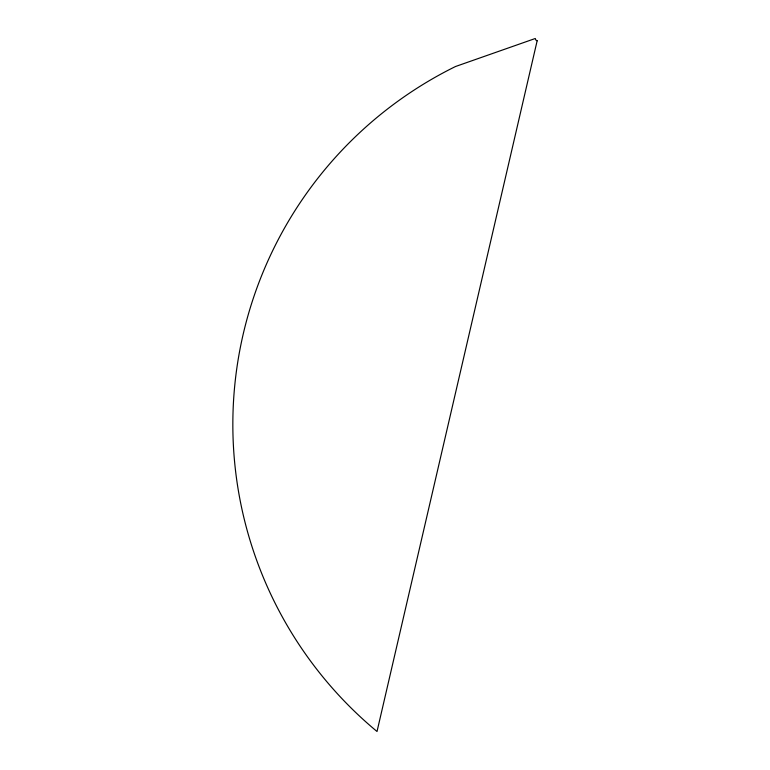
<?xml version="1.0" encoding="UTF-8"?>
<svg xmlns="http://www.w3.org/2000/svg" width="770" height="770" viewBox="0 0 770 770"><rect width="100%" height="100%" fill="white"/><g stroke="black" fill="none" stroke-linecap="round" stroke-linejoin="round"><path stroke-width="1.16" d="M537.152 40.791L377.021 731.5A399.033 399.033 0 0 1 455.494 66.518L535.275 38.5L535.776 40.002L537.152 40.791"/></g></svg>
